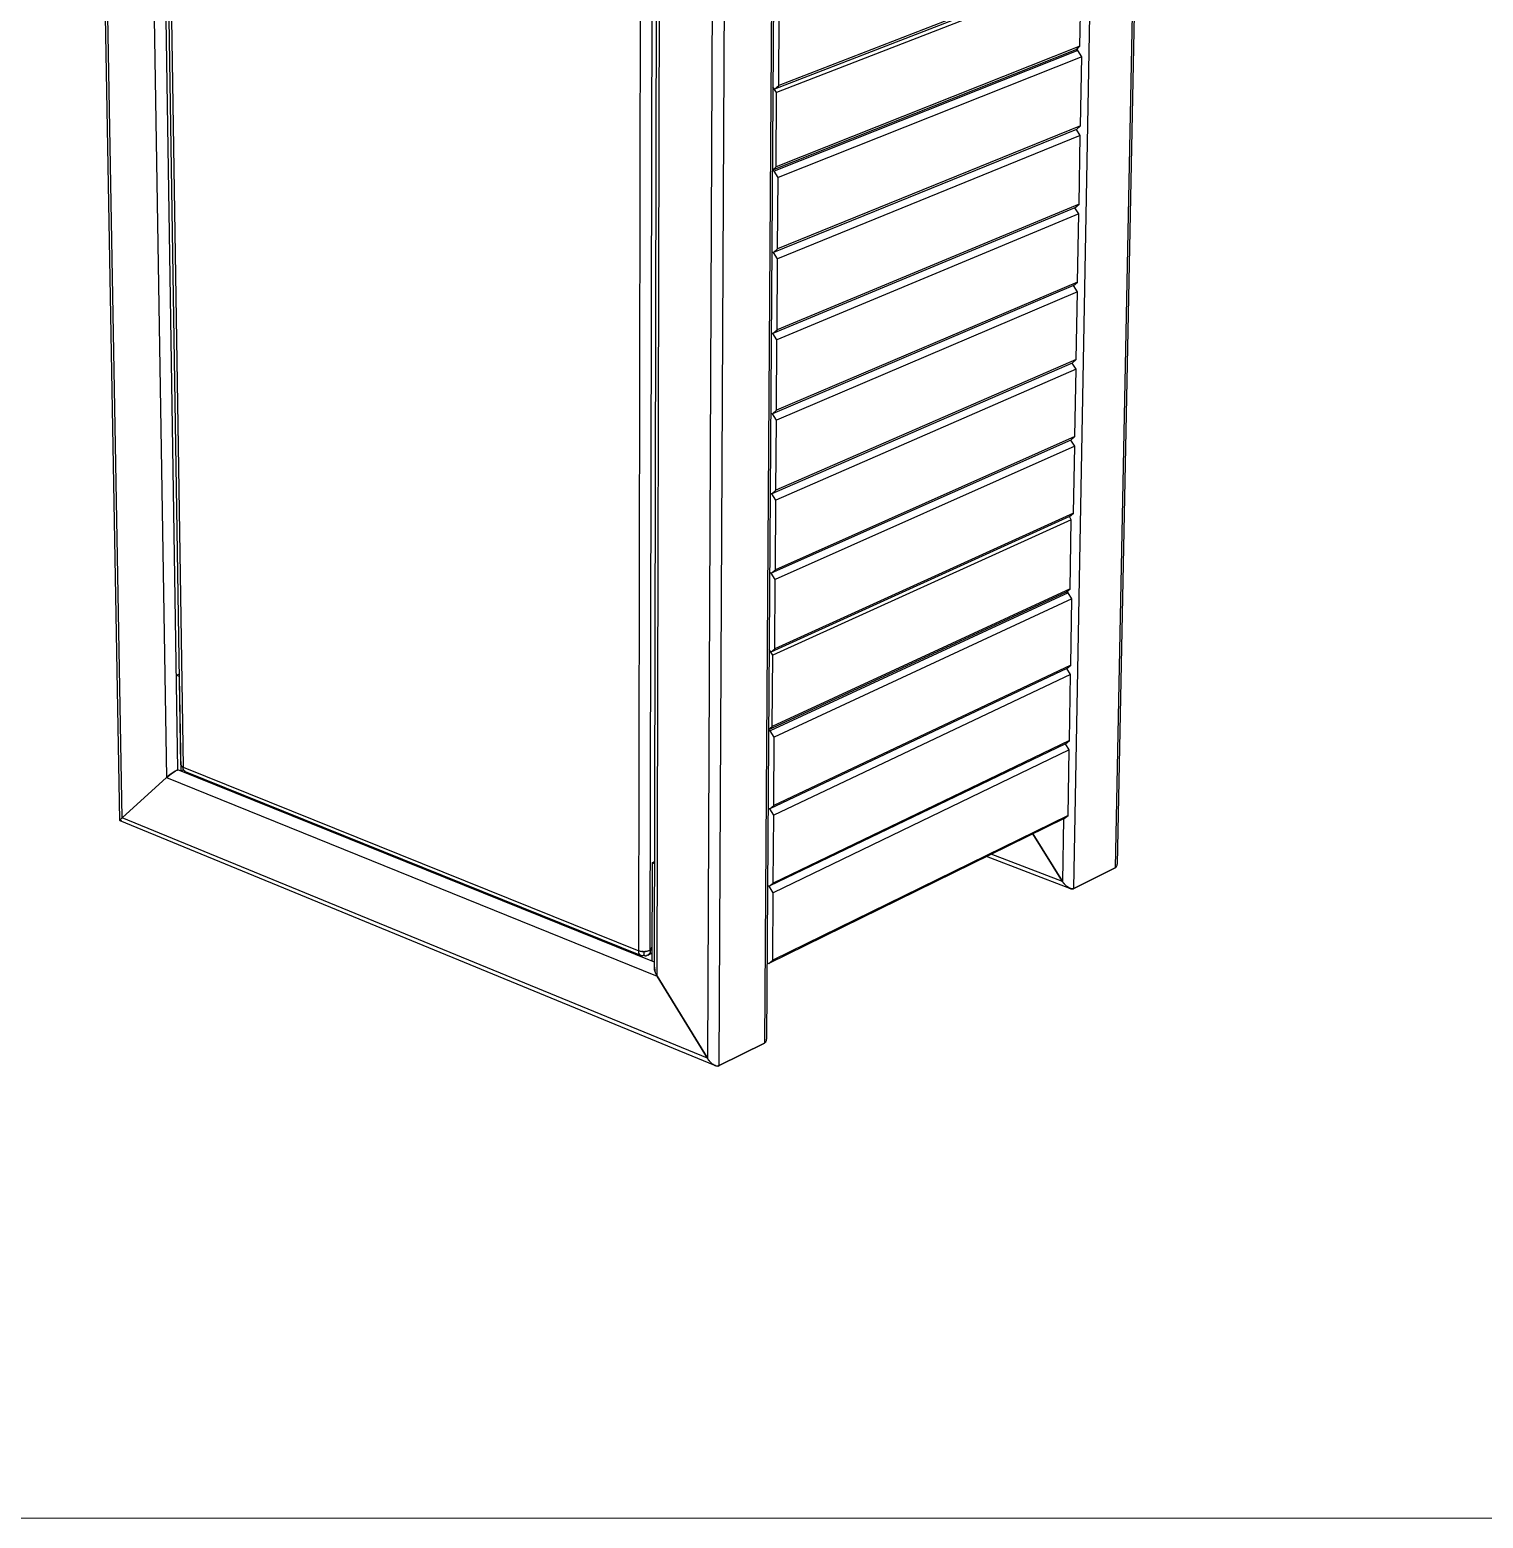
# Model space of a CAD drawing. Header units: millimetres. Extents: x 0 to 4030, y -54 to 2762.
# Drawn here: x 916 to 1457, y -54 to 500 of the extents above; entities that cross this region are included whole.
import ezdxf

# ---------------------------------------------------------------- set-up
doc = ezdxf.new("R2010")
doc.units = ezdxf.units.MM
doc.header["$MEASUREMENT"] = 0
doc.layers.add('Domyślny', color=7, linetype='Continuous', true_color=0x000000)
doc.layers.add('Utwórz2D linie widoczne', color=7, linetype='Continuous', true_color=0x000000)

msp = doc.modelspace()

# ---------------------------------------------------------------- linework, layer by layer
at = {"layer": 'Domyślny', "color": 18, "lineweight": 15, "true_color": 0x000000}
msp.add_line((4026.42, -53.58), (0, -53.58), dxfattribs=at)
at = {"layer": 'Utwórz2D linie widoczne'}
for p, q in [((949.54, 206.04), (935.94, 965.56)), ((950.36, 207.06), (936.89, 962.97)), ((1304.54, 180.72), (1318.7, 953.67)), ((1335.26, 957.74), (1319.97, 188.42)), ((1335.97, 957.45), (1320.66, 189.83)), ((955.39, 933.95), (966.86, 222.08)), ((971.07, 224.9), (960, 930.68)), ((1194.68, 923.19), (1189.4, 123.21)), ((1195.52, 922.85), (1190.2, 124.85)), ((1171.68, 915.33), (1168.16, 117.6)), ((1172.61, 114.82), (1176.53, 918.73)), ((1149.46, 148.17), (1151.31, 892.83)), ((1148.43, 151.34), (1150.18, 890.95)), ((972.19, 226.81), (963.79, 766.75)), ((964.67, 765.58), (973.03, 225.94)), ((1146.82, 157.78), (1148.06, 721.26)), ((1142.59, 157.6), (1143.58, 719.85)), ((1306.54, 522.03), (1193.18, 478.14)), ((1307.26, 520.91), (1193.91, 476.97)), ((1308.09, 523.43), (1194.71, 479.57)), ((1306.78, 494.15), (1307.26, 520.91)), ((1194.71, 479.57), (1194.9, 506.39)), ((1306.78, 494.15), (1193.73, 449.33)), ((1305.24, 492.77), (1306.78, 494.15)), ((1305.86, 493.32), (1305.85, 492.58)), ((1305.24, 492.77), (1192.36, 447.99)), ((1306.01, 492.53), (1192.97, 447.67)), ((1307.49, 490.24), (1194.48, 445.28)), ((1306.01, 492.53), (1305.24, 492.77)), ((1307.49, 490.24), (1306.01, 492.53)), ((1307.02, 464.57), (1307.49, 490.24)), ((1193.91, 476.97), (1192.56, 479.1)), ((1192.56, 478.33), (1193.18, 478.14)), ((1193.18, 478.14), (1194.71, 479.57)), ((1193.73, 449.33), (1193.91, 476.97)), ((1305.49, 463.21), (1192.77, 417.39)), ((1306.96, 460.92), (1194.27, 415)), ((1307.02, 464.57), (1194.3, 418.78)), ((1305.49, 463.21), (1307.02, 464.57)), ((1306.96, 460.92), (1305.49, 463.21)), ((1306.5, 435.4), (1306.96, 460.92)), ((1192.36, 448.07), (1193.73, 449.33)), ((1192.97, 447.67), (1192.35, 447.87)), ((1194.48, 445.28), (1192.97, 447.67)), ((1194.3, 418.78), (1194.48, 445.28)), ((1304.96, 434.05), (1192.56, 387.29)), ((1306.5, 435.4), (1194.09, 388.66)), ((1304.96, 434.05), (1306.5, 435.4)), ((1306.43, 431.76), (1304.96, 434.05)), ((1306.43, 431.76), (1194.06, 384.9)), ((1305.97, 406.39), (1306.43, 431.76)), ((1192.77, 417.39), (1192.15, 417.59)), ((1192.77, 417.39), (1194.3, 418.78)), ((1194.27, 415), (1192.77, 417.39)), ((1194.09, 388.66), (1194.27, 415)), ((1304.44, 405.07), (1192.36, 357.37)), ((1305.97, 406.39), (1193.88, 358.72)), ((1304.44, 405.07), (1305.97, 406.39)), ((1305.91, 402.77), (1304.44, 405.07)), ((1305.91, 402.77), (1193.86, 354.99)), ((1305.45, 377.55), (1305.91, 402.77)), ((1192.56, 387.29), (1194.09, 388.66)), ((1192.56, 387.29), (1191.95, 387.5)), ((1194.06, 384.9), (1192.56, 387.29)), ((1193.88, 358.72), (1194.06, 384.9)), ((1305.45, 377.55), (1193.68, 328.96)), ((1303.93, 376.25), (1305.45, 377.55)), ((1303.93, 376.25), (1192.16, 327.63)), ((1305.39, 373.96), (1193.65, 325.25)), ((1305.39, 373.96), (1303.93, 376.25)), ((1304.94, 348.87), (1305.39, 373.96)), ((1191.75, 357.58), (1192.36, 357.37)), ((1192.36, 357.37), (1193.88, 358.72)), ((1193.86, 354.99), (1192.36, 357.37)), ((1193.68, 328.96), (1193.86, 354.99)), ((1303.42, 347.59), (1191.96, 298.07)), ((1304.87, 345.3), (1193.45, 295.69)), ((1304.94, 348.87), (1193.47, 299.37)), ((1303.42, 347.59), (1304.94, 348.87)), ((1304.87, 345.3), (1303.42, 347.59)), ((1304.42, 320.36), (1304.87, 345.3)), ((1192.16, 327.63), (1191.55, 327.85)), ((1192.16, 327.63), (1193.68, 328.96)), ((1193.65, 325.25), (1192.16, 327.63)), ((1193.47, 299.37), (1193.65, 325.25)), ((1302.91, 319.1), (1191.77, 268.68)), ((1303.61, 317.98), (1192.49, 267.52)), ((1304.42, 320.36), (1193.27, 269.96)), ((1302.91, 319.1), (1304.42, 320.36)), ((1303.61, 317.98), (1302.91, 319.1)), ((1303.15, 292.28), (1303.61, 317.98)), ((1191.96, 298.07), (1193.47, 299.37)), ((1191.96, 298.07), (1191.36, 298.29)), ((1193.45, 295.69), (1191.96, 298.07)), ((1193.27, 269.96), (1193.45, 295.69)), ((1301.64, 291.04), (1190.97, 239.83)), ((1302.4, 290.77), (1191.57, 239.47)), ((1303.15, 292.28), (1192.31, 241.02)), ((1303.85, 288.48), (1193.05, 237.09)), ((1301.64, 291.04), (1303.15, 292.28)), ((1302.4, 290.77), (1301.64, 291.04)), ((1302.25, 291.54), (1302.24, 290.83)), ((1303.85, 288.48), (1302.4, 290.77)), ((1303.4, 263.83), (1303.85, 288.48)), ((1191.16, 268.91), (1191.77, 268.68)), ((1192.49, 267.52), (1191.17, 269.65)), ((1191.77, 268.68), (1193.27, 269.96)), ((1192.31, 241.02), (1192.49, 267.52)), ((970.52, 260.09), (971.67, 260.57)), ((1301.9, 262.6), (1191.37, 210.43)), ((1303.34, 260.32), (1192.85, 208.05)), ((1303.4, 263.83), (1192.87, 211.67)), ((1301.9, 262.6), (1303.4, 263.83)), ((1303.34, 260.32), (1301.9, 262.6)), ((1302.89, 235.8), (1303.34, 260.32)), ((971.59, 259.67), (970.52, 260.09)), ((971.68, 259.71), (971.59, 259.67)), ((971.59, 259.67), (972.13, 224.47)), ((1190.97, 239.89), (1192.31, 241.02)), ((1191.57, 239.47), (1190.97, 239.7)), ((1193.05, 237.09), (1191.57, 239.47)), ((1301.39, 234.6), (1191.18, 181.56)), ((1302.89, 235.8), (1192.67, 182.78)), ((1192.87, 211.67), (1193.05, 237.09)), ((1301.39, 234.6), (1302.89, 235.8)), ((1302.83, 232.31), (1301.39, 234.6)), ((1302.83, 232.31), (1192.65, 179.18)), ((1302.39, 207.94), (1302.83, 232.31)), ((966.86, 222.08), (950.36, 207.06)), ((950.37, 207.05), (966.86, 222.07)), ((966.86, 222.07), (968.53, 223.39)), ((968.24, 223.19), (966.86, 222.08)), ((966.86, 222.07), (1149.46, 148.16)), ((968.24, 223.19), (968.29, 223.23)), ((968.53, 223.4), (968.29, 223.23)), ((968.94, 223.67), (968.53, 223.39)), ((968.53, 223.4), (968.93, 223.67)), ((968.93, 223.67), (969.34, 223.94)), ((969.35, 223.94), (968.94, 223.67)), ((969.69, 224.16), (969.34, 223.94)), ((969.35, 223.94), (969.7, 224.16)), ((970.03, 224.37), (969.69, 224.16)), ((969.7, 224.16), (970.05, 224.37)), ((970.03, 224.37), (970.27, 224.5)), ((970.28, 224.49), (970.05, 224.37)), ((970.27, 224.5), (970.5, 224.62)), ((970.5, 224.62), (970.28, 224.49)), ((970.5, 224.62), (970.78, 224.76)), ((970.77, 224.76), (970.5, 224.62)), ((970.77, 224.76), (970.92, 224.83)), ((970.93, 224.83), (970.78, 224.76)), ((970.92, 224.83), (971.07, 224.9)), ((971.08, 224.9), (970.93, 224.83)), ((971.07, 224.9), (971.08, 224.9)), ((971.07, 224.9), (971.07, 224.9)), ((1148.43, 153.33), (971.08, 224.9)), ((972.13, 224.47), (973.22, 224.94)), ((972.19, 226.81), (972.2, 226.77)), ((972.2, 226.77), (972.21, 226.74)), ((972.21, 226.74), (972.23, 226.7)), ((972.23, 226.7), (972.24, 226.66)), ((972.24, 226.66), (972.25, 226.62)), ((972.25, 226.62), (972.27, 226.58)), ((972.27, 226.58), (972.29, 226.55)), ((972.29, 226.55), (972.31, 226.51)), ((972.31, 226.51), (972.33, 226.47)), ((972.33, 226.47), (972.35, 226.44)), ((972.35, 226.44), (972.37, 226.41)), ((972.37, 226.41), (972.4, 226.37)), ((972.4, 226.37), (972.42, 226.34)), ((972.42, 226.34), (972.45, 226.31)), ((972.45, 226.31), (972.48, 226.28)), ((972.48, 226.28), (972.5, 226.25)), ((972.5, 226.25), (972.53, 226.22)), ((972.53, 226.22), (972.56, 226.19)), ((972.56, 226.19), (972.59, 226.17)), ((972.59, 226.17), (972.63, 226.14)), ((972.63, 226.14), (972.66, 226.12)), ((972.66, 226.12), (972.69, 226.09)), ((972.69, 226.09), (972.73, 226.07)), ((972.73, 226.07), (972.76, 226.05)), ((972.76, 226.05), (972.8, 226.03)), ((972.8, 226.03), (972.84, 226.01)), ((972.84, 226.01), (972.87, 226)), ((972.87, 226), (972.91, 225.98)), ((972.91, 225.98), (972.95, 225.97)), ((972.95, 225.97), (972.99, 225.95)), ((972.99, 225.95), (973.03, 225.94)), ((973.02, 225.88), (973.03, 225.94)), ((973.02, 225.81), (973.02, 225.88)), ((973.02, 225.75), (973.02, 225.81)), ((973.02, 225.69), (973.02, 225.75)), ((973.02, 225.63), (973.02, 225.69)), ((973.03, 225.56), (973.02, 225.63)), ((973.03, 225.94), (1142.59, 157.6)), ((973.04, 225.5), (973.03, 225.56)), ((973.05, 225.44), (973.04, 225.5)), ((973.06, 225.38), (973.05, 225.44)), ((973.08, 225.31), (973.06, 225.38)), ((973.09, 225.25), (973.08, 225.31)), ((973.11, 225.19), (973.09, 225.25)), ((973.13, 225.13), (973.11, 225.19)), ((973.15, 225.07), (973.13, 225.13)), ((973.18, 225.02), (973.15, 225.07)), ((973.21, 224.96), (973.18, 225.02)), ((973.24, 224.9), (973.21, 224.96)), ((973.27, 224.85), (973.24, 224.9)), ((973.3, 224.79), (973.27, 224.85)), ((973.33, 224.74), (973.3, 224.79)), ((973.37, 224.69), (973.33, 224.74)), ((973.41, 224.64), (973.37, 224.69)), ((973.45, 224.59), (973.41, 224.64)), ((973.49, 224.54), (973.45, 224.59)), ((973.53, 224.5), (973.49, 224.54)), ((973.57, 224.45), (973.53, 224.5)), ((973.62, 224.41), (973.57, 224.45)), ((973.67, 224.37), (973.62, 224.41)), ((973.72, 224.33), (973.67, 224.37)), ((973.77, 224.29), (973.72, 224.33)), ((973.82, 224.25), (973.77, 224.29)), ((973.87, 224.22), (973.82, 224.25)), ((973.92, 224.18), (973.87, 224.22)), ((973.98, 224.15), (973.92, 224.18)), ((1143.45, 155.79), (973.98, 224.15)), ((1191.37, 210.43), (1190.77, 210.66)), ((1191.37, 210.43), (1192.87, 211.67)), ((949.54, 206.06), (949.54, 206.07)), ((949.54, 206.07), (949.55, 206.07)), ((949.54, 206.05), (949.54, 206.06)), ((949.54, 206.04), (949.54, 206.05)), ((949.54, 206.05), (949.54, 206.05)), ((949.55, 206.04), (949.54, 206.04)), ((949.54, 206.04), (949.54, 206.03)), ((949.54, 206.03), (949.54, 206.04)), ((949.54, 206.04), (949.54, 206.04)), ((949.54, 206.03), (949.54, 206.02)), ((949.54, 206.02), (949.54, 206.03)), ((949.54, 206.02), (949.54, 206.02)), ((949.54, 206.02), (949.54, 206.01)), ((949.54, 206.01), (949.54, 206.02)), ((949.54, 206.02), (949.54, 206.02)), ((949.54, 206.01), (949.55, 206)), ((949.54, 206), (949.54, 206.01)), ((949.54, 206), (949.54, 206)), ((949.54, 206), (949.54, 205.99)), ((949.55, 205.98), (949.54, 205.99)), ((949.55, 206.09), (949.56, 206.11)), ((949.56, 206.11), (949.55, 206.09)), ((949.55, 206.09), (949.55, 206.08)), ((949.55, 206.08), (949.55, 206.09)), ((949.55, 206.09), (949.55, 206.09)), ((949.55, 206.08), (949.55, 206.07)), ((949.55, 206.07), (949.55, 206.08)), ((949.55, 206.07), (949.55, 206.07)), ((949.55, 206.07), (949.55, 206.06)), ((949.55, 206.06), (949.55, 206.05)), ((949.55, 206.05), (949.55, 206.05)), ((949.55, 206.05), (949.55, 206.04)), ((949.55, 206), (949.55, 206)), ((949.55, 206), (949.55, 205.99)), ((949.55, 205.99), (949.55, 205.98)), ((949.55, 205.99), (949.55, 205.99)), ((949.55, 205.97), (949.55, 205.98)), ((949.55, 205.98), (949.55, 205.98)), ((949.55, 205.97), (949.56, 205.96)), ((949.57, 206.15), (949.56, 206.13)), ((949.56, 206.11), (949.57, 206.13)), ((949.56, 206.13), (949.56, 206.11)), ((949.56, 205.95), (949.56, 205.96)), ((949.56, 205.96), (949.56, 205.96)), ((949.56, 205.96), (949.56, 205.96)), ((949.57, 205.95), (949.56, 205.95)), ((949.58, 206.17), (949.57, 206.15)), ((949.57, 206.13), (949.58, 206.15)), ((949.57, 205.94), (949.57, 205.95)), ((949.57, 205.95), (949.57, 205.95)), ((949.57, 205.95), (949.57, 205.95)), ((949.58, 205.94), (949.57, 205.94)), ((949.57, 205.94), (949.57, 205.94)), ((949.59, 206.19), (949.58, 206.17)), ((949.58, 206.15), (949.59, 206.17)), ((949.58, 205.93), (949.58, 205.94)), ((949.58, 205.94), (949.58, 205.94)), ((949.58, 205.94), (949.58, 205.94)), ((949.59, 205.93), (949.58, 205.93)), ((949.6, 206.21), (949.59, 206.19)), ((949.59, 206.18), (949.6, 206.2)), ((949.59, 206.17), (949.59, 206.18)), ((949.59, 205.93), (949.6, 205.92)), ((949.59, 205.93), (949.59, 205.93)), ((949.61, 206.23), (949.6, 206.21)), ((949.6, 206.2), (949.62, 206.22)), ((949.61, 205.92), (949.6, 205.92)), ((949.62, 206.25), (949.61, 206.23)), ((949.61, 205.92), (949.62, 205.92)), ((949.62, 206.25), (950.11, 206.82)), ((949.62, 206.22), (949.63, 206.24)), ((1170.99, 114.9), (949.62, 205.92)), ((950.11, 206.81), (949.63, 206.24)), ((950, 205.95), (950.06, 205.97)), ((950.06, 205.97), (950.13, 206)), ((950.24, 206.94), (950.11, 206.82)), ((950.11, 206.81), (950.24, 206.93)), ((950.13, 206), (950.19, 206.02)), ((950.36, 207.06), (950.24, 206.94)), ((950.24, 206.93), (950.37, 207.05)), ((1168.15, 117.59), (950.37, 207.05)), ((1300.9, 206.75), (1190.99, 152.86)), ((1192.85, 208.05), (1191.37, 210.43)), ((1302.39, 207.94), (1192.47, 154.06)), ((1192.67, 182.78), (1192.85, 208.05)), ((1300.73, 206.67), (1300.32, 183.4)), ((1300.9, 206.75), (1302.39, 207.94)), ((1289.27, 201.05), (1300.31, 183.4)), ((1300.32, 183.4), (1289.27, 201.05)), ((1147.58, 190.34), (1147.5, 153.71)), ((1147.58, 190.34), (1148.52, 190.78)), ((1148.52, 189.97), (1147.58, 190.34)), ((1303.12, 180.77), (1272.06, 192.61)), ((1300.31, 183.4), (1273.83, 193.48)), ((1304.54, 180.72), (1319.96, 188.42)), ((1319.97, 188.42), (1304.54, 180.72)), ((1319.99, 188.44), (1319.96, 188.42)), ((1319.97, 188.42), (1320, 188.44)), ((1320.01, 188.45), (1320, 188.44)), ((1320.03, 188.46), (1320.01, 188.45)), ((1320.04, 188.47), (1320.03, 188.46)), ((1320.03, 188.46), (1320.03, 188.46)), ((1320.04, 188.47), (1320.06, 188.48)), ((1320.08, 188.49), (1320.06, 188.48)), ((1320.08, 188.49), (1320.09, 188.49)), ((1320.11, 188.51), (1320.09, 188.5)), ((1320.09, 188.5), (1320.09, 188.49)), ((1320.11, 188.51), (1320.12, 188.52)), ((1320.13, 188.52), (1320.12, 188.52)), ((1320.14, 188.54), (1320.13, 188.52)), ((1320.14, 188.54), (1320.15, 188.54)), ((1320.17, 188.56), (1320.16, 188.55)), ((1320.17, 188.56), (1320.17, 188.56)), ((1320.19, 188.58), (1320.2, 188.58)), ((1320.2, 188.59), (1320.24, 188.63)), ((1320.2, 188.59), (1320.2, 188.58)), ((1320.27, 188.66), (1320.3, 188.68)), ((1320.28, 188.67), (1320.27, 188.66)), ((1320.32, 188.72), (1320.29, 188.67)), ((1320.3, 188.68), (1320.32, 188.71)), ((1320.32, 188.71), (1320.34, 188.74)), ((1320.36, 188.76), (1320.34, 188.74)), ((1320.36, 188.76), (1320.37, 188.78)), ((1320.59, 189.28), (1320.37, 188.78)), ((1320.59, 189.28), (1320.61, 189.34)), ((1320.61, 189.34), (1320.62, 189.41)), ((1320.62, 189.41), (1320.63, 189.48)), ((1320.63, 189.48), (1320.64, 189.54)), ((1320.64, 189.54), (1320.65, 189.61)), ((1320.65, 189.61), (1320.66, 189.68)), ((1320.66, 189.83), (1320.66, 189.76)), ((1320.66, 189.69), (1320.66, 189.76)), ((1320.66, 189.69), (1320.66, 189.68)), ((1191.18, 181.56), (1192.67, 182.78)), ((1300.31, 183.4), (1300.47, 183.16)), ((1300.47, 183.16), (1300.32, 183.4)), ((1300.47, 183.16), (1300.47, 183.16)), ((1300.47, 183.16), (1300.61, 182.95)), ((1300.47, 183.16), (1300.48, 183.16)), ((1300.62, 182.96), (1300.48, 183.16)), ((1300.61, 182.95), (1300.76, 182.76)), ((1300.76, 182.76), (1300.62, 182.96)), ((1191.18, 181.56), (1190.58, 181.79)), ((1192.65, 179.18), (1191.18, 181.56)), ((1192.47, 154.06), (1192.65, 179.18)), ((1300.76, 182.76), (1300.91, 182.56)), ((1300.91, 182.56), (1300.76, 182.76)), ((1300.91, 182.56), (1301.07, 182.37)), ((1301.07, 182.38), (1300.91, 182.56)), ((1301.24, 182.19), (1301.07, 182.38)), ((1301.07, 182.37), (1301.23, 182.19)), ((1301.23, 182.19), (1301.4, 182.01)), ((1301.41, 182.01), (1301.24, 182.19)), ((1301.4, 182.01), (1301.58, 181.84)), ((1301.58, 181.84), (1301.41, 182.01)), ((1301.58, 181.84), (1301.76, 181.67)), ((1301.77, 181.67), (1301.58, 181.84)), ((1301.76, 181.67), (1301.95, 181.51)), ((1301.95, 181.51), (1301.77, 181.67)), ((1302.89, 180.88), (1301.95, 181.51)), ((1301.95, 181.51), (1302.89, 180.89)), ((1302.97, 180.85), (1302.89, 180.89)), ((1302.89, 180.88), (1302.96, 180.85)), ((1302.96, 180.85), (1302.96, 180.85)), ((1302.96, 180.85), (1303.05, 180.81)), ((1303.05, 180.81), (1302.97, 180.85)), ((1303.05, 180.81), (1303.13, 180.77)), ((1303.14, 180.78), (1303.05, 180.81)), ((1303.13, 180.77), (1303.22, 180.74)), ((1303.22, 180.74), (1303.14, 180.78)), ((1303.22, 180.74), (1303.3, 180.71)), ((1303.31, 180.71), (1303.22, 180.74)), ((1303.3, 180.71), (1303.39, 180.68)), ((1303.39, 180.69), (1303.31, 180.71)), ((1303.48, 180.66), (1303.39, 180.69)), ((1303.39, 180.68), (1303.48, 180.66)), ((1303.54, 180.64), (1303.48, 180.66)), ((1303.48, 180.66), (1303.54, 180.65)), ((1303.54, 180.65), (1303.61, 180.63)), ((1303.6, 180.63), (1303.54, 180.64)), ((1303.66, 180.62), (1303.6, 180.63)), ((1303.61, 180.63), (1303.67, 180.62)), ((1303.73, 180.61), (1303.66, 180.62)), ((1303.67, 180.62), (1303.73, 180.61)), ((1303.79, 180.6), (1303.73, 180.61)), ((1303.73, 180.61), (1303.79, 180.6)), ((1303.85, 180.6), (1303.79, 180.6)), ((1303.79, 180.6), (1303.86, 180.6)), ((1303.91, 180.59), (1303.85, 180.6)), ((1303.86, 180.6), (1303.92, 180.6)), ((1303.98, 180.59), (1303.91, 180.59)), ((1303.92, 180.6), (1303.98, 180.59)), ((1304.03, 180.6), (1303.98, 180.59)), ((1303.98, 180.59), (1304.03, 180.59)), ((1304.08, 180.6), (1304.03, 180.6)), ((1304.03, 180.59), (1304.07, 180.59)), ((1304.07, 180.59), (1304.12, 180.6)), ((1304.13, 180.6), (1304.08, 180.6)), ((1304.12, 180.6), (1304.17, 180.6)), ((1304.17, 180.61), (1304.13, 180.6)), ((1304.22, 180.62), (1304.17, 180.61)), ((1304.17, 180.6), (1304.22, 180.61)), ((1304.22, 180.61), (1304.26, 180.62)), ((1304.27, 180.62), (1304.22, 180.62)), ((1304.3, 180.63), (1304.26, 180.62)), ((1304.27, 180.62), (1304.3, 180.63)), ((1304.33, 180.64), (1304.3, 180.63)), ((1304.3, 180.63), (1304.34, 180.64)), ((1304.37, 180.65), (1304.33, 180.64)), ((1304.34, 180.64), (1304.37, 180.65)), ((1304.4, 180.66), (1304.37, 180.65)), ((1304.37, 180.65), (1304.41, 180.66)), ((1304.44, 180.67), (1304.4, 180.66)), ((1304.41, 180.66), (1304.44, 180.68)), ((1304.47, 180.69), (1304.44, 180.67)), ((1304.44, 180.68), (1304.48, 180.69)), ((1304.51, 180.7), (1304.47, 180.69)), ((1304.48, 180.69), (1304.51, 180.7)), ((1304.54, 180.72), (1304.51, 180.7)), ((1304.51, 180.7), (1304.54, 180.72)), ((1142.59, 157.48), (1142.59, 157.6)), ((1142.7, 157.57), (1142.59, 157.6)), ((1142.59, 157.42), (1142.59, 157.48)), ((1142.59, 157.36), (1142.59, 157.42)), ((1142.6, 157.3), (1142.59, 157.36)), ((1142.6, 157.24), (1142.6, 157.3)), ((1142.61, 157.19), (1142.6, 157.24)), ((1142.62, 157.13), (1142.61, 157.19)), ((1142.63, 157.07), (1142.62, 157.13)), ((1142.64, 157.01), (1142.63, 157.07)), ((1142.65, 156.95), (1142.64, 157.01)), ((1142.66, 156.89), (1142.65, 156.95)), ((1142.68, 156.84), (1142.66, 156.89)), ((1142.69, 156.78), (1142.68, 156.84)), ((1142.71, 156.73), (1142.69, 156.78)), ((1142.7, 157.57), (1142.9, 157.51)), ((1142.73, 156.67), (1142.71, 156.73)), ((1142.74, 156.62), (1142.73, 156.67)), ((1142.76, 156.57), (1142.74, 156.62)), ((1142.79, 156.51), (1142.76, 156.57)), ((1142.81, 156.46), (1142.79, 156.51)), ((1142.83, 156.41), (1142.81, 156.46)), ((1142.86, 156.37), (1142.83, 156.41)), ((1142.88, 156.32), (1142.86, 156.37)), ((1142.91, 156.27), (1142.88, 156.32)), ((1142.9, 157.51), (1143.1, 157.46)), ((1142.94, 156.23), (1142.91, 156.27)), ((1142.97, 156.19), (1142.94, 156.23)), ((1142.99, 156.17), (1142.97, 156.19)), ((1143, 156.15), (1142.99, 156.17)), ((1143.02, 156.13), (1143, 156.15)), ((1143.03, 156.11), (1143.02, 156.13)), ((1143.05, 156.09), (1143.03, 156.11)), ((1143.07, 156.07), (1143.05, 156.09)), ((1143.08, 156.05), (1143.07, 156.07)), ((1143.1, 156.03), (1143.08, 156.05)), ((1143.1, 157.46), (1143.3, 157.41)), ((1143.12, 156.02), (1143.1, 156.03)), ((1143.14, 156), (1143.12, 156.02)), ((1143.15, 155.98), (1143.14, 156)), ((1143.17, 155.97), (1143.15, 155.98)), ((1143.19, 155.95), (1143.17, 155.97)), ((1143.21, 155.93), (1143.19, 155.95)), ((1143.23, 155.92), (1143.21, 155.93)), ((1143.25, 155.91), (1143.23, 155.92)), ((1143.27, 155.89), (1143.25, 155.91)), ((1143.29, 155.88), (1143.27, 155.89)), ((1143.31, 155.86), (1143.29, 155.88)), ((1143.3, 157.41), (1143.51, 157.38)), ((1143.33, 155.85), (1143.31, 155.86)), ((1143.35, 155.84), (1143.33, 155.85)), ((1143.37, 155.83), (1143.35, 155.84)), ((1143.39, 155.82), (1143.37, 155.83)), ((1143.41, 155.81), (1143.39, 155.82)), ((1143.43, 155.8), (1143.41, 155.81)), ((1143.45, 155.79), (1143.43, 155.8)), ((1143.47, 155.78), (1143.45, 155.79)), ((1143.49, 155.77), (1143.47, 155.78)), ((1143.52, 155.76), (1143.49, 155.77)), ((1143.51, 157.38), (1143.71, 157.35)), ((1143.54, 155.75), (1143.52, 155.76)), ((1143.56, 155.74), (1143.54, 155.75)), ((1143.58, 155.74), (1143.56, 155.74)), ((1143.6, 155.73), (1143.58, 155.74)), ((1143.63, 155.72), (1143.6, 155.73)), ((1143.65, 155.72), (1143.63, 155.72)), ((1143.67, 155.71), (1143.65, 155.72)), ((1143.69, 155.71), (1143.67, 155.71)), ((1143.72, 155.7), (1143.69, 155.71)), ((1143.71, 157.35), (1143.92, 157.33)), ((1143.74, 155.7), (1143.72, 155.7)), ((1143.76, 155.7), (1143.74, 155.7)), ((1143.78, 155.7), (1143.76, 155.7)), ((1143.81, 155.69), (1143.78, 155.7)), ((1143.83, 155.69), (1143.81, 155.69)), ((1143.85, 155.69), (1143.83, 155.69)), ((1143.88, 155.69), (1143.85, 155.69)), ((1143.9, 155.69), (1143.88, 155.69)), ((1143.92, 155.69), (1143.9, 155.69)), ((1143.92, 157.33), (1144.13, 157.31)), ((1143.95, 155.69), (1143.92, 155.69)), ((1143.96, 157.31), (1143.94, 157.32)), ((1143.97, 155.69), (1143.95, 155.69)), ((1143.98, 157.3), (1143.96, 157.31)), ((1143.99, 155.69), (1143.97, 155.69)), ((1143.99, 157.29), (1143.98, 157.3)), ((1144.01, 157.28), (1143.99, 157.29)), ((1144.02, 155.69), (1143.99, 155.69)), ((1144.03, 157.27), (1144.01, 157.28)), ((1144.04, 155.69), (1144.02, 155.69)), ((1144.05, 157.26), (1144.03, 157.27)), ((1144.09, 155.7), (1144.04, 155.69)), ((1144.07, 157.25), (1144.05, 157.26)), ((1144.09, 157.25), (1144.07, 157.25)), ((1144.1, 157.24), (1144.09, 157.25)), ((1144.14, 155.71), (1144.09, 155.7)), ((1144.12, 157.23), (1144.1, 157.24)), ((1144.14, 157.23), (1144.12, 157.23)), ((1144.13, 157.31), (1144.33, 157.3)), ((1144.16, 157.22), (1144.14, 157.23)), ((1144.18, 155.71), (1144.14, 155.71)), ((1144.18, 157.22), (1144.16, 157.22)), ((1144.2, 157.21), (1144.18, 157.22)), ((1144.23, 155.72), (1144.18, 155.71)), ((1144.22, 157.21), (1144.2, 157.21)), ((1144.24, 157.21), (1144.22, 157.21)), ((1144.28, 155.74), (1144.23, 155.72)), ((1144.26, 157.21), (1144.24, 157.21)), ((1144.29, 157.21), (1144.26, 157.21)), ((1144.32, 155.75), (1144.28, 155.74)), ((1144.31, 157.21), (1144.29, 157.21)), ((1144.33, 157.21), (1144.31, 157.21)), ((1144.37, 155.76), (1144.32, 155.75)), ((1144.33, 157.3), (1144.54, 157.3)), ((1144.35, 157.21), (1144.33, 157.21)), ((1144.37, 157.21), (1144.35, 157.21)), ((1144.39, 157.21), (1144.37, 157.21)), ((1144.41, 155.78), (1144.37, 155.76)), ((1144.41, 157.22), (1144.39, 157.21)), ((1144.43, 157.22), (1144.41, 157.22)), ((1144.46, 155.8), (1144.41, 155.78)), ((1144.45, 157.23), (1144.43, 157.22)), ((1144.47, 157.23), (1144.45, 157.23)), ((1144.51, 155.82), (1144.46, 155.8)), ((1144.49, 157.24), (1144.47, 157.23)), ((1144.51, 157.24), (1144.49, 157.24)), ((1144.52, 157.25), (1144.51, 157.24)), ((1144.55, 155.84), (1144.51, 155.82)), ((1144.54, 157.26), (1144.52, 157.25)), ((1144.54, 157.3), (1144.75, 157.31)), ((1144.56, 157.27), (1144.54, 157.26)), ((1144.6, 155.86), (1144.55, 155.84)), ((1144.56, 157.3), (1144.6, 157.29)), ((1144.58, 157.28), (1144.56, 157.27)), ((1144.6, 157.29), (1144.58, 157.28)), ((1144.6, 157.29), (1144.64, 157.31)), ((1144.6, 155.86), (1144.6, 157.29)), ((1145.02, 157.23), (1144.6, 157.29)), ((1144.6, 155.86), (1144.65, 155.83)), ((1144.65, 155.83), (1144.71, 155.81)), ((1144.71, 155.81), (1144.77, 155.79)), ((1144.75, 157.31), (1144.96, 157.32)), ((1144.77, 155.79), (1144.84, 155.78)), ((1144.84, 155.78), (1144.9, 155.76)), ((1144.9, 155.76), (1144.96, 155.75)), ((1144.96, 157.32), (1145.16, 157.34)), ((1144.96, 155.75), (1145.02, 155.74)), ((1145.04, 157.24), (1145.02, 157.23)), ((1145.02, 155.74), (1145.08, 155.73)), ((1145.07, 157.24), (1145.04, 157.24)), ((1145.09, 157.24), (1145.07, 157.24)), ((1145.08, 155.73), (1145.15, 155.73)), ((1145.11, 157.25), (1145.09, 157.24)), ((1145.14, 157.26), (1145.11, 157.25)), ((1145.16, 157.26), (1145.14, 157.26)), ((1145.15, 155.73), (1145.21, 155.72)), ((1145.16, 157.34), (1145.37, 157.37)), ((1145.18, 157.27), (1145.16, 157.26)), ((1145.2, 157.28), (1145.18, 157.27)), ((1145.22, 157.29), (1145.2, 157.28)), ((1145.21, 155.72), (1145.27, 155.72)), ((1145.25, 157.3), (1145.22, 157.29)), ((1145.27, 157.31), (1145.25, 157.3)), ((1145.29, 157.32), (1145.27, 157.31)), ((1145.27, 155.72), (1145.34, 155.72)), ((1145.31, 157.33), (1145.29, 157.32)), ((1145.33, 157.35), (1145.31, 157.33)), ((1145.35, 157.36), (1145.33, 157.35)), ((1145.34, 155.72), (1145.4, 155.73)), ((1145.37, 157.37), (1145.57, 157.41)), ((1145.4, 155.73), (1145.46, 155.73)), ((1145.52, 155.75), (1145.46, 155.73)), ((1145.59, 155.76), (1145.52, 155.75)), ((1145.57, 157.41), (1145.78, 157.45)), ((1145.65, 155.78), (1145.59, 155.76)), ((1145.71, 155.8), (1145.65, 155.78)), ((1145.77, 155.83), (1145.71, 155.8)), ((1145.83, 155.85), (1145.77, 155.83)), ((1145.78, 157.45), (1145.98, 157.5)), ((1145.88, 155.88), (1145.83, 155.85)), ((1145.94, 155.91), (1145.88, 155.88)), ((1146, 155.94), (1145.94, 155.91)), ((1147.5, 156.63), (1145.95, 155.87)), ((1145.98, 157.5), (1146.18, 157.55)), ((1146.05, 155.97), (1146, 155.94)), ((1146.1, 156.01), (1146.05, 155.97)), ((1146.16, 156.04), (1146.1, 156.01)), ((1146.21, 156.08), (1146.16, 156.04)), ((1146.18, 157.55), (1146.38, 157.61)), ((1146.26, 156.12), (1146.21, 156.08)), ((1146.3, 156.16), (1146.26, 156.12)), ((1146.35, 156.21), (1146.3, 156.16)), ((1146.4, 156.25), (1146.35, 156.21)), ((1146.38, 157.61), (1146.57, 157.68)), ((1146.44, 156.3), (1146.4, 156.25)), ((1146.48, 156.35), (1146.44, 156.3)), ((1146.52, 156.4), (1146.48, 156.35)), ((1146.56, 156.45), (1146.52, 156.4)), ((1146.6, 156.5), (1146.56, 156.45)), ((1146.57, 157.68), (1146.77, 157.76)), ((1146.63, 156.56), (1146.6, 156.5)), ((1146.66, 156.61), (1146.63, 156.56)), ((1146.69, 156.67), (1146.66, 156.61)), ((1146.72, 156.72), (1146.69, 156.67)), ((1146.75, 156.78), (1146.72, 156.72)), ((1146.77, 156.84), (1146.75, 156.78)), ((1146.82, 157.78), (1146.77, 157.76)), ((1146.8, 156.9), (1146.77, 156.84)), ((1146.89, 157.72), (1146.78, 157.76)), ((1146.82, 156.96), (1146.8, 156.9)), ((1147.51, 159.05), (1146.82, 157.78)), ((1146.83, 157.02), (1146.82, 156.96)), ((1146.85, 157.08), (1146.83, 157.02)), ((1146.86, 157.15), (1146.85, 157.08)), ((1146.88, 157.21), (1146.86, 157.15)), ((1146.89, 157.27), (1146.88, 157.21)), ((1146.89, 157.72), (1147.51, 158.85)), ((1147.51, 158.02), (1146.89, 157.72)), ((1146.89, 157.72), (1146.9, 157.66)), ((1146.9, 157.4), (1146.89, 157.34)), ((1146.89, 157.34), (1146.89, 157.27)), ((1146.9, 157.66), (1146.9, 157.59)), ((1146.9, 157.59), (1146.9, 157.53)), ((1146.9, 157.53), (1146.9, 157.46)), ((1146.9, 157.46), (1146.9, 157.4)), ((1148.43, 151.5), (1148.43, 151.47)), ((1148.43, 151.33), (1148.43, 151.47)), ((1148.43, 151.47), (1148.43, 151.35)), ((1148.43, 151.34), (1148.58, 150.21)), ((1148.43, 151.18), (1148.43, 151.33)), ((1148.44, 151.04), (1148.43, 151.18)), ((1148.45, 150.9), (1148.44, 151.04)), ((1148.46, 150.76), (1148.45, 150.9)), ((1148.49, 150.62), (1148.46, 150.76)), ((1148.51, 150.48), (1148.49, 150.62)), ((1148.54, 150.34), (1148.51, 150.48)), ((1148.57, 150.21), (1148.54, 150.34)), ((1148.57, 150.21), (1148.64, 149.97)), ((1148.64, 149.98), (1148.58, 150.21)), ((1148.72, 149.75), (1148.64, 149.98)), ((1148.64, 149.97), (1148.71, 149.74)), ((1148.71, 149.74), (1148.79, 149.51)), ((1148.8, 149.52), (1148.72, 149.75)), ((1190.39, 153.09), (1190.99, 152.86)), ((1190.99, 152.86), (1192.47, 154.06)), ((1148.79, 149.51), (1148.88, 149.29)), ((1148.88, 149.29), (1148.8, 149.52)), ((1148.88, 149.29), (1148.98, 149.07)), ((1148.98, 149.07), (1148.88, 149.29)), ((1148.98, 149.07), (1149.08, 148.85)), ((1149.08, 148.85), (1148.98, 149.07)), ((1149.08, 148.85), (1149.19, 148.63)), ((1149.19, 148.64), (1149.08, 148.85)), ((1149.31, 148.43), (1149.19, 148.64)), ((1149.19, 148.63), (1149.3, 148.42)), ((1149.3, 148.42), (1149.3, 148.42)), ((1149.3, 148.42), (1149.38, 148.29)), ((1149.31, 148.43), (1149.31, 148.42)), ((1149.38, 148.3), (1149.31, 148.42)), ((1149.46, 148.17), (1149.38, 148.3)), ((1149.38, 148.29), (1149.46, 148.16)), ((1168.16, 117.6), (1149.46, 148.17)), ((1149.46, 148.16), (1168.15, 117.59)), ((1189.4, 123.21), (1172.61, 114.82)), ((1172.61, 114.82), (1189.4, 123.2)), ((1189.4, 123.21), (1189.44, 123.23)), ((1189.44, 123.22), (1189.4, 123.2)), ((1189.45, 123.23), (1189.44, 123.23)), ((1189.47, 123.24), (1189.45, 123.23)), ((1189.49, 123.25), (1189.47, 123.24)), ((1189.47, 123.24), (1189.47, 123.25)), ((1189.49, 123.25), (1189.51, 123.27)), ((1189.53, 123.28), (1189.51, 123.27)), ((1189.53, 123.28), (1189.54, 123.28)), ((1189.57, 123.31), (1189.54, 123.29)), ((1189.54, 123.29), (1189.54, 123.28)), ((1189.57, 123.31), (1189.58, 123.31)), ((1189.6, 123.33), (1189.58, 123.32)), ((1189.58, 123.32), (1189.58, 123.31)), ((1189.62, 123.35), (1189.6, 123.33)), ((1189.6, 123.33), (1189.6, 123.33)), ((1189.63, 123.35), (1189.62, 123.35)), ((1189.63, 123.35), (1189.63, 123.35)), ((1189.65, 123.37), (1189.66, 123.38)), ((1189.67, 123.38), (1189.66, 123.38)), ((1189.68, 123.4), (1189.68, 123.4)), ((1189.71, 123.42), (1189.7, 123.42)), ((1189.77, 123.49), (1189.74, 123.46)), ((1189.8, 123.52), (1189.77, 123.49)), ((1189.78, 123.5), (1189.79, 123.52)), ((1189.8, 123.52), (1189.83, 123.56)), ((1189.84, 123.57), (1189.82, 123.55)), ((1189.83, 123.56), (1189.85, 123.59)), ((1190.1, 124.12), (1189.85, 123.59)), ((1190.1, 124.12), (1190.12, 124.19)), ((1190.12, 124.19), (1190.14, 124.26)), ((1190.14, 124.26), (1190.15, 124.33)), ((1190.15, 124.33), (1190.17, 124.4)), ((1190.17, 124.4), (1190.18, 124.47)), ((1190.18, 124.55), (1190.19, 124.63)), ((1190.18, 124.47), (1190.18, 124.55)), ((1190.18, 124.55), (1190.18, 124.55)), ((1190.2, 124.74), (1190.19, 124.63)), ((1190.2, 124.85), (1190.2, 124.74)), ((1168.15, 117.59), (1168.23, 117.47)), ((1168.24, 117.47), (1168.16, 117.6)), ((1168.23, 117.47), (1168.32, 117.34)), ((1168.32, 117.34), (1168.24, 117.47)), ((1168.32, 117.34), (1168.32, 117.34)), ((1168.32, 117.34), (1168.47, 117.12)), ((1168.32, 117.34), (1168.32, 117.34)), ((1168.47, 117.12), (1168.32, 117.34)), ((1168.47, 117.12), (1168.63, 116.9)), ((1168.63, 116.9), (1168.47, 117.12)), ((1168.63, 116.9), (1168.79, 116.69)), ((1168.8, 116.69), (1168.63, 116.9)), ((1168.79, 116.69), (1168.97, 116.48)), ((1168.97, 116.48), (1168.8, 116.69)), ((1168.97, 116.48), (1169.15, 116.28)), ((1169.15, 116.28), (1168.97, 116.48)), ((1169.15, 116.28), (1169.33, 116.09)), ((1169.34, 116.09), (1169.15, 116.28)), ((1169.33, 116.09), (1169.53, 115.9)), ((1169.53, 115.9), (1169.34, 116.09)), ((1169.53, 115.9), (1169.73, 115.72)), ((1169.73, 115.72), (1169.53, 115.9)), ((1169.86, 115.61), (1169.73, 115.72)), ((1169.73, 115.72), (1169.86, 115.61)), ((1169.99, 115.5), (1169.86, 115.61)), ((1169.86, 115.61), (1169.99, 115.51)), ((1169.99, 115.51), (1170.12, 115.41)), ((1170.12, 115.4), (1169.99, 115.5)), ((1170.12, 115.41), (1170.26, 115.31)), ((1170.26, 115.31), (1170.12, 115.4)), ((1170.4, 115.21), (1170.26, 115.31)), ((1170.26, 115.31), (1170.4, 115.22)), ((1170.4, 115.22), (1170.55, 115.13)), ((1170.54, 115.13), (1170.4, 115.21)), ((1170.69, 115.04), (1170.54, 115.13)), ((1170.55, 115.13), (1170.69, 115.05)), ((1170.69, 115.05), (1170.84, 114.97)), ((1170.84, 114.97), (1170.69, 115.04)), ((1170.84, 114.97), (1170.92, 114.93)), ((1170.93, 114.93), (1170.84, 114.97)), ((1170.92, 114.93), (1170.92, 114.93)), ((1170.92, 114.93), (1171.01, 114.89)), ((1171.01, 114.89), (1170.93, 114.93)), ((1171.01, 114.89), (1171.1, 114.85)), ((1171.1, 114.86), (1171.01, 114.89)), ((1171.19, 114.83), (1171.1, 114.86)), ((1171.1, 114.85), (1171.19, 114.82)), ((1171.28, 114.79), (1171.19, 114.83)), ((1171.19, 114.82), (1171.28, 114.79)), ((1171.28, 114.79), (1171.37, 114.76)), ((1171.37, 114.77), (1171.28, 114.79)), ((1171.37, 114.77), (1172.01, 114.68)), ((1172, 114.68), (1171.37, 114.76)), ((1172, 114.68), (1172.05, 114.68)), ((1172.06, 114.68), (1172.01, 114.68)), ((1172.05, 114.68), (1172.11, 114.68)), ((1172.11, 114.68), (1172.06, 114.68)), ((1172.11, 114.68), (1172.16, 114.69)), ((1172.16, 114.69), (1172.11, 114.68)), ((1172.21, 114.7), (1172.16, 114.69)), ((1172.16, 114.69), (1172.21, 114.69)), ((1172.21, 114.69), (1172.26, 114.7)), ((1172.27, 114.7), (1172.21, 114.7)), ((1172.26, 114.7), (1172.31, 114.71)), ((1172.32, 114.72), (1172.27, 114.7)), ((1172.36, 114.72), (1172.31, 114.71)), ((1172.32, 114.72), (1172.36, 114.73)), ((1172.36, 114.73), (1172.4, 114.74)), ((1172.4, 114.73), (1172.36, 114.72)), ((1172.44, 114.75), (1172.4, 114.73)), ((1172.4, 114.74), (1172.45, 114.75)), ((1172.49, 114.76), (1172.44, 114.75)), ((1172.45, 114.75), (1172.49, 114.77)), ((1172.53, 114.78), (1172.49, 114.76)), ((1172.49, 114.77), (1172.53, 114.78)), ((1172.57, 114.8), (1172.53, 114.78)), ((1172.53, 114.78), (1172.57, 114.8)), ((1172.61, 114.82), (1172.57, 114.8)), ((1172.57, 114.8), (1172.61, 114.82))]:
    msp.add_line(p, q, dxfattribs=at)

doc.saveas('drawing.dxf')
